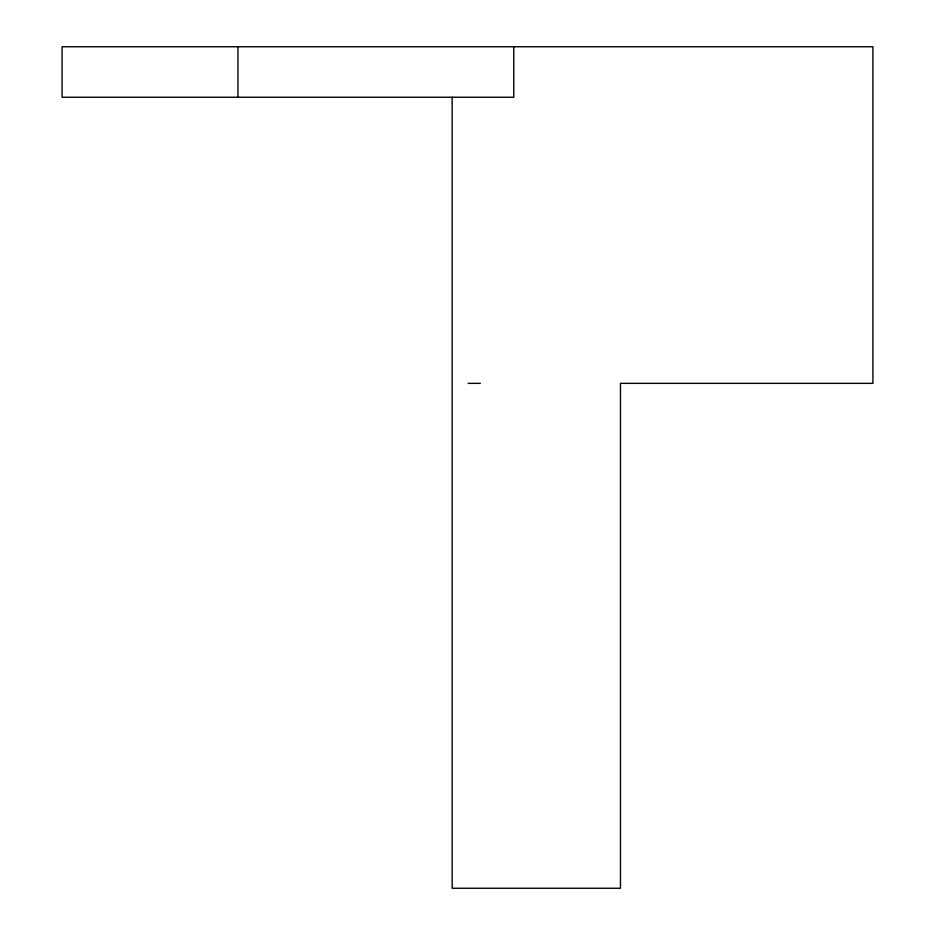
<?xml version="1.0" encoding="UTF-8"?>
<svg xmlns="http://www.w3.org/2000/svg" width="935" height="935" viewBox="0 0 935 935"><rect width="100%" height="100%" fill="white"/><g stroke="black" fill="none" stroke-linecap="round" stroke-linejoin="round"><path stroke-width="1.4" d="M468.178 383.35L480.356 383.35M513.783 46.75L513.783 97.24L62.084 97.24L62.084 46.75L872.916 46.75L872.916 383.35L620.466 383.35L620.466 888.25L452.166 888.25L452.166 97.24M237.957 46.75L237.957 97.24"/></g></svg>
